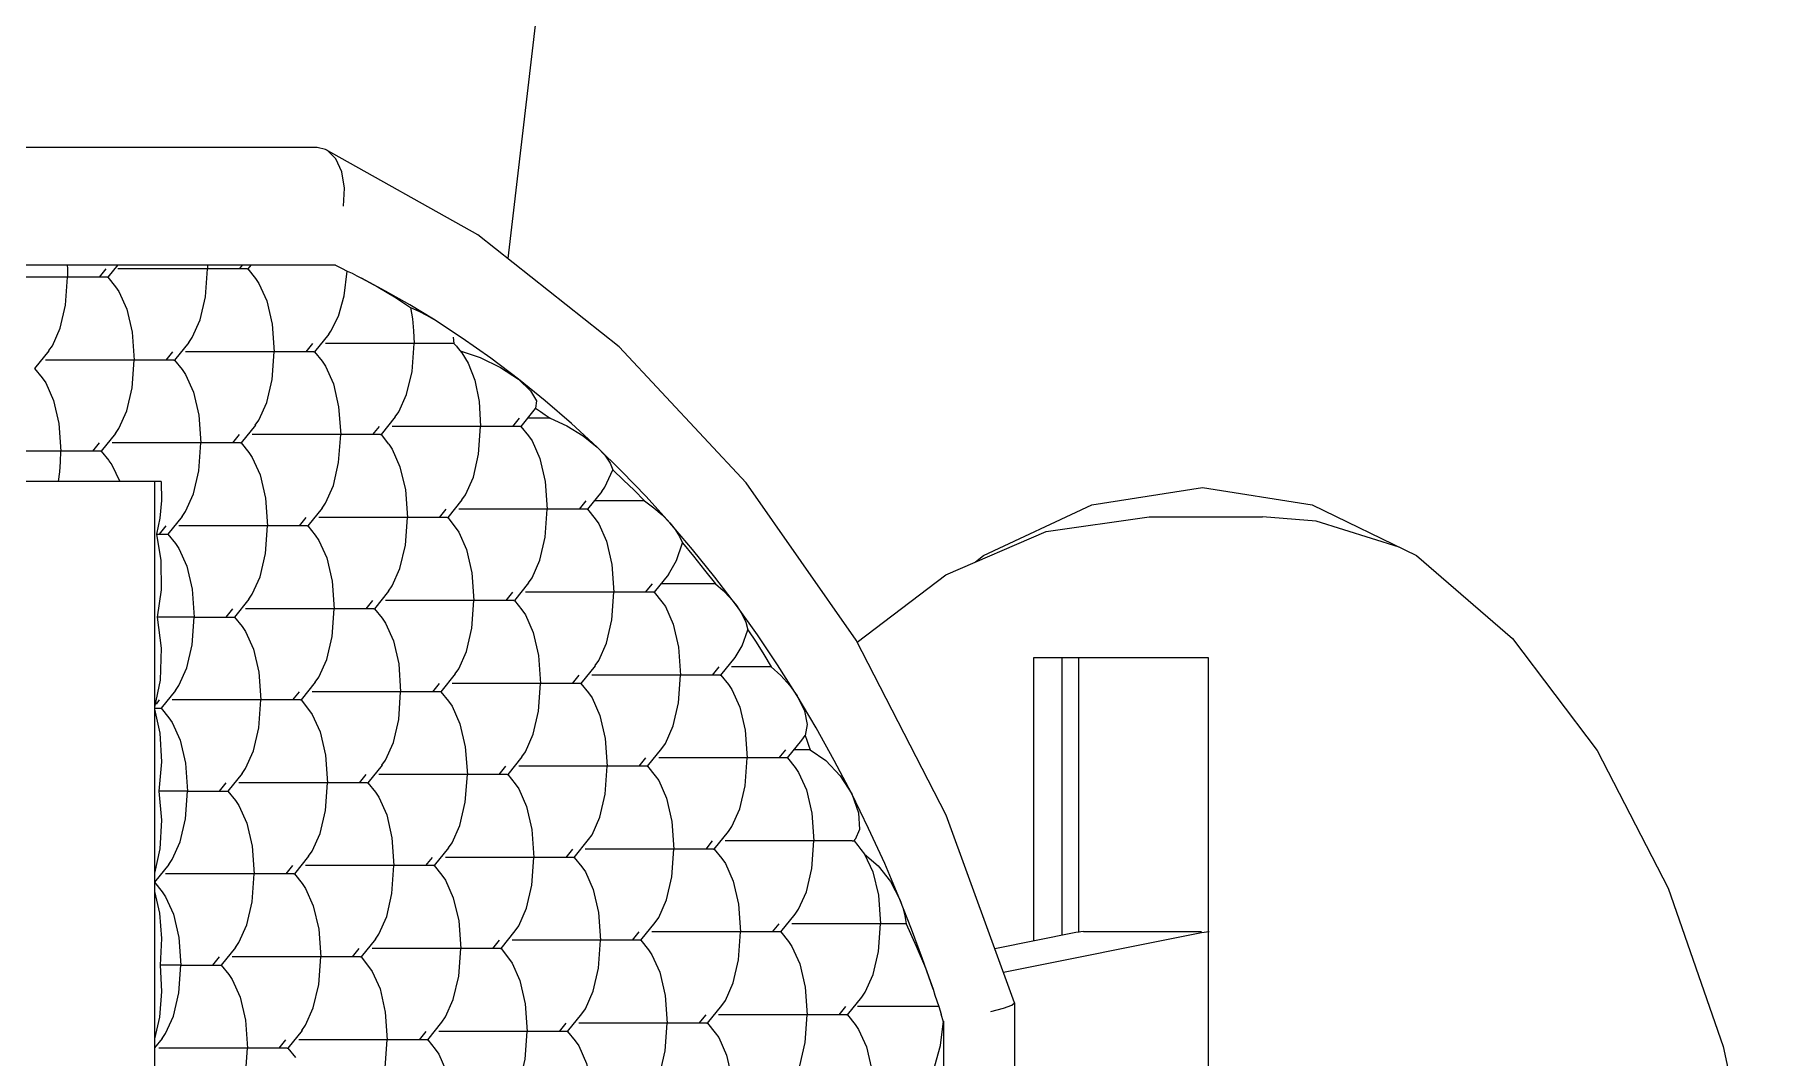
# Model space of a CAD drawing. Extents: x 1551 to 113148, y -1700 to 77018.
# Drawn here: x 13600.5 to 13615.23, y 23879.5 to 23888.23 of the extents above; entities that cross this region are included whole.
import ezdxf

# ---------------------------------------------------------------- set-up
doc = ezdxf.new("R2010")
doc.units = 0
doc.header["$LTSCALE"] = 500
doc.header["$MEASUREMENT"] = 0
doc.linetypes.add('CENTER', pattern=[3, 2.5, -0.25, 0, -0.25])
doc.layers.get('0').update_dxf_attribs({"linetype": 'CONTINUOUS'})

# ---------------------------------------------------------------- blocks, each defined once
blk = doc.blocks.new('platform_top')
at = {"linetype": 'Continuous'}
for p, q in [((-9508.547, 2008.028), (-9508.547, 2023.121)), ((-9517.534, 2009.528), (-9517.534, 2021.328)), ((-9515.883, 2012.475), (-9515.883, 2020.881)), ((-9515.278, 2012.63), (-9515.278, 2014.026)), ((-9509.683, 2012.86), (-9509.748, 2012.941)), ((-9512.07, 2012.719), (-9512.135, 2012.799)), ((-9510.877, 2012.789), (-9510.998, 2012.638)), ((-9510.877, 2012.789), (-9510.941, 2012.87)), ((-9510.872, 2012.789), (-9510.876, 2012.789)), ((-9510.872, 2012.789), (-9509.777, 2012.789)), ((-9510.86, 2012.719), (-9510.803, 2012.789)), ((-9509.805, 2012.709), (-9509.683, 2012.86)), ((-9509.678, 2012.86), (-9509.683, 2012.86)), ((-9509.678, 2012.86), (-9508.584, 2012.86)), ((-9509.61, 2012.86), (-9509.667, 2012.789)), ((-9508.611, 2012.779), (-9508.641, 2012.737)), ((-9508.611, 2012.78), (-9508.547, 2012.859)), ((-9508.589, 2012.597), (-9508.547, 2012.781)), ((-9515.278, 2012.64), (-9515.256, 2012.57)), ((-9514.458, 2012.577), (-9514.522, 2012.658)), ((-9513.264, 2012.648), (-9513.386, 2012.497)), ((-9513.264, 2012.648), (-9513.329, 2012.729)), ((-9513.259, 2012.648), (-9513.264, 2012.648)), ((-9513.259, 2012.648), (-9512.165, 2012.648)), ((-9513.248, 2012.577), (-9513.191, 2012.648)), ((-9512.07, 2012.719), (-9512.192, 2012.567)), ((-9512.066, 2012.719), (-9512.07, 2012.719)), ((-9512.066, 2012.719), (-9510.971, 2012.719)), ((-9512.054, 2012.648), (-9511.997, 2012.719)), ((-9515.883, 2012.475), (-9515.883, 2012.474)), ((-9515.883, 2012.474), (-9515.3, 2010.874)), ((-9515.236, 2012.507), (-9515.256, 2012.57)), ((-9515.234, 2012.506), (-9514.543, 2012.507)), ((-9514.458, 2012.577), (-9514.579, 2012.426)), ((-9514.453, 2012.577), (-9514.457, 2012.577)), ((-9514.453, 2012.577), (-9513.358, 2012.577)), ((-9514.441, 2012.507), (-9514.384, 2012.577)), ((-9515.788, 2012.214), (-9517.478, 2011.873)), ((-9509.114, 2012.153), (-9509.179, 2012.234)), ((-9511.502, 2012.012), (-9511.567, 2012.092)), ((-9510.43, 2011.931), (-9510.308, 2012.082)), ((-9510.308, 2012.082), (-9510.373, 2012.163)), ((-9510.304, 2012.082), (-9510.308, 2012.082)), ((-9510.304, 2012.082), (-9509.209, 2012.082)), ((-9510.235, 2012.082), (-9510.292, 2012.012)), ((-9509.236, 2012.002), (-9509.114, 2012.153)), ((-9509.098, 2012.082), (-9509.041, 2012.153)), ((-9508.77, 2012.153), (-9508.594, 2012.153)), ((-9516.407, 2011.873), (-9515.715, 2012.013)), ((-9516.289, 2011.897), (-9516.289, 2009.528)), ((-9516.047, 2011.945), (-9516.047, 2009.528)), ((-9513.889, 2011.87), (-9513.954, 2011.951)), ((-9512.695, 2011.941), (-9512.817, 2011.79)), ((-9512.695, 2011.941), (-9512.76, 2012.021)), ((-9512.691, 2011.941), (-9512.695, 2011.941)), ((-9512.691, 2011.941), (-9511.596, 2011.941)), ((-9512.679, 2011.87), (-9512.622, 2011.941)), ((-9511.502, 2012.012), (-9511.623, 2011.86)), ((-9511.497, 2012.012), (-9511.502, 2012.011)), ((-9511.497, 2012.012), (-9510.402, 2012.012)), ((-9511.486, 2011.941), (-9511.429, 2012.012)), ((-9517.478, 2011.873), (-9517.542, 2011.866)), ((-9516.471, 2011.866), (-9517.478, 2011.866)), ((-9516.471, 2011.866), (-9516.407, 2011.873)), ((-9516.43, 2011.873), (-9516.43, 2009.528)), ((-9514.957, 2011.799), (-9513.983, 2011.799)), ((-9513.889, 2011.87), (-9514.011, 2011.719)), ((-9513.885, 2011.87), (-9513.889, 2011.87)), ((-9513.885, 2011.87), (-9512.79, 2011.87)), ((-9513.873, 2011.799), (-9513.816, 2011.87)), ((-9514.905, 2011.593), (-9514.775, 2011.287)), ((-9520.854, 2010.323), (-9521.459, 2011.496)), ((-9509.74, 2011.375), (-9509.805, 2011.456)), ((-9508.668, 2011.295), (-9508.546, 2011.446)), ((-9508.611, 2011.527), (-9508.641, 2011.569)), ((-9508.546, 2011.446), (-9508.611, 2011.526)), ((-9512.127, 2011.234), (-9512.192, 2011.314)), ((-9511.055, 2011.153), (-9510.933, 2011.304)), ((-9510.933, 2011.304), (-9510.998, 2011.385)), ((-9510.929, 2011.304), (-9510.933, 2011.304)), ((-9510.929, 2011.304), (-9509.834, 2011.304)), ((-9510.86, 2011.304), (-9510.917, 2011.234)), ((-9509.861, 2011.224), (-9509.74, 2011.375)), ((-9509.735, 2011.375), (-9509.74, 2011.375)), ((-9509.735, 2011.375), (-9508.64, 2011.375)), ((-9509.723, 2011.304), (-9509.667, 2011.375)), ((-9514.573, 2011.166), (-9514.602, 2011.205)), ((-9514.546, 2011.132), (-9514.573, 2011.166)), ((-9513.321, 2011.163), (-9513.442, 2011.012)), ((-9513.321, 2011.163), (-9513.386, 2011.244)), ((-9513.316, 2011.163), (-9513.321, 2011.163)), ((-9513.316, 2011.163), (-9512.221, 2011.163)), ((-9513.304, 2011.092), (-9513.248, 2011.163)), ((-9512.127, 2011.234), (-9512.249, 2011.082)), ((-9512.123, 2011.234), (-9512.127, 2011.234)), ((-9512.123, 2011.234), (-9511.028, 2011.234)), ((-9512.111, 2011.163), (-9512.054, 2011.234)), ((-9514.559, 2010.995), (-9514.523, 2011.081)), ((-9514.514, 2011.092), (-9514.546, 2011.132)), ((-9514.514, 2011.092), (-9514.523, 2011.082)), ((-9514.499, 2011.092), (-9514.514, 2011.092)), ((-9514.499, 2011.092), (-9513.415, 2011.092)), ((-9509.171, 2010.668), (-9509.236, 2010.749)), ((-9511.559, 2010.527), (-9511.623, 2010.607)), ((-9510.487, 2010.446), (-9510.365, 2010.597)), ((-9510.365, 2010.597), (-9510.43, 2010.678)), ((-9510.361, 2010.597), (-9510.365, 2010.597)), ((-9510.361, 2010.597), (-9509.266, 2010.597)), ((-9510.349, 2010.527), (-9510.292, 2010.597)), ((-9509.293, 2010.517), (-9509.171, 2010.668)), ((-9509.155, 2010.597), (-9509.098, 2010.668)), ((-9508.827, 2010.668), (-9508.583, 2010.668)), ((-9513.946, 2010.385), (-9514.011, 2010.466)), ((-9512.752, 2010.456), (-9512.874, 2010.305)), ((-9512.752, 2010.456), (-9512.817, 2010.537)), ((-9512.748, 2010.456), (-9512.752, 2010.456)), ((-9512.748, 2010.456), (-9511.653, 2010.456)), ((-9512.736, 2010.385), (-9512.679, 2010.456)), ((-9511.68, 2010.375), (-9511.559, 2010.527)), ((-9511.554, 2010.527), (-9511.559, 2010.526)), ((-9511.554, 2010.527), (-9510.459, 2010.527)), ((-9511.486, 2010.527), (-9511.542, 2010.456)), ((-9520.132, 2009.366), (-9520.854, 2010.323)), ((-9514.139, 2010.315), (-9514.003, 2010.315)), ((-9514.126, 2010.275), (-9514.139, 2010.315)), ((-9513.946, 2010.385), (-9514.068, 2010.234)), ((-9513.942, 2010.385), (-9513.946, 2010.385)), ((-9513.942, 2010.385), (-9512.847, 2010.385)), ((-9513.93, 2010.315), (-9513.873, 2010.385)), ((-9514.068, 2010.234), (-9514.096, 2010.193)), ((-9509.797, 2009.89), (-9509.861, 2009.971)), ((-9508.603, 2009.961), (-9508.668, 2010.042)), ((-9512.184, 2009.749), (-9512.249, 2009.829)), ((-9511.112, 2009.668), (-9510.99, 2009.82)), ((-9510.99, 2009.82), (-9511.055, 2009.9)), ((-9510.986, 2009.82), (-9510.99, 2009.819)), ((-9510.986, 2009.82), (-9509.891, 2009.82)), ((-9510.974, 2009.749), (-9510.917, 2009.82)), ((-9509.918, 2009.739), (-9509.797, 2009.89)), ((-9509.792, 2009.89), (-9509.796, 2009.89)), ((-9509.792, 2009.89), (-9508.697, 2009.89)), ((-9509.78, 2009.82), (-9509.723, 2009.89)), ((-9508.725, 2009.81), (-9508.603, 2009.961)), ((-9508.587, 2009.89), (-9508.559, 2009.925)), ((-9513.378, 2009.678), (-9513.499, 2009.527)), ((-9513.378, 2009.678), (-9513.442, 2009.759)), ((-9513.373, 2009.678), (-9513.377, 2009.678)), ((-9513.373, 2009.678), (-9512.278, 2009.678)), ((-9513.361, 2009.607), (-9513.304, 2009.678)), ((-9512.306, 2009.598), (-9512.184, 2009.749)), ((-9512.179, 2009.749), (-9512.184, 2009.749)), ((-9512.179, 2009.749), (-9511.085, 2009.749)), ((-9512.111, 2009.749), (-9512.168, 2009.678)), ((-9516.047, 2009.528), (-9517.534, 2009.528)), ((-9513.806, 2009.607), (-9513.469, 2009.607)), ((-9519.312, 2008.659), (-9520.132, 2009.366)), ((-9509.228, 2009.183), (-9509.293, 2009.264)), ((-9511.616, 2009.042), (-9511.68, 2009.122)), ((-9510.543, 2008.961), (-9510.422, 2009.112)), ((-9510.422, 2009.112), (-9510.487, 2009.193)), ((-9510.417, 2009.112), (-9510.422, 2009.112)), ((-9510.417, 2009.112), (-9509.323, 2009.112)), ((-9510.406, 2009.042), (-9510.349, 2009.112)), ((-9509.35, 2009.032), (-9509.228, 2009.183)), ((-9509.212, 2009.112), (-9509.155, 2009.183)), ((-9508.884, 2009.183), (-9508.568, 2009.183)), ((-9512.931, 2008.82), (-9512.809, 2008.971)), ((-9512.809, 2008.971), (-9512.874, 2009.052)), ((-9512.805, 2008.971), (-9512.809, 2008.971)), ((-9512.805, 2008.971), (-9511.71, 2008.971)), ((-9512.736, 2008.971), (-9512.793, 2008.9)), ((-9511.737, 2008.89), (-9511.616, 2009.042)), ((-9511.611, 2009.042), (-9511.615, 2009.042)), ((-9511.611, 2009.042), (-9510.516, 2009.042)), ((-9511.599, 2008.971), (-9511.542, 2009.042)), ((-9513.331, 2008.9), (-9512.866, 2008.9)), ((-9518.421, 2008.225), (-9519.312, 2008.659)), ((-9508.66, 2008.476), (-9508.725, 2008.557)), ((-9512.241, 2008.264), (-9512.306, 2008.344)), ((-9511.047, 2008.335), (-9511.112, 2008.415)), ((-9509.975, 2008.254), (-9509.853, 2008.405)), ((-9509.853, 2008.405), (-9509.918, 2008.486)), ((-9509.849, 2008.405), (-9509.853, 2008.405)), ((-9509.849, 2008.405), (-9508.754, 2008.405)), ((-9509.837, 2008.335), (-9509.78, 2008.405)), ((-9508.781, 2008.325), (-9508.66, 2008.476)), ((-9508.564, 2008.476), (-9508.66, 2008.476)), ((-9508.644, 2008.405), (-9508.587, 2008.476)), ((-9517.487, 2008.078), (-9518.421, 2008.225)), ((-9517.032, 2008.328), (-9517.997, 2008.328)), ((-9512.362, 2008.113), (-9512.241, 2008.264)), ((-9512.236, 2008.264), (-9512.241, 2008.264)), ((-9512.236, 2008.264), (-9511.141, 2008.264)), ((-9512.225, 2008.193), (-9512.168, 2008.264)), ((-9511.169, 2008.183), (-9511.047, 2008.335)), ((-9511.043, 2008.335), (-9511.047, 2008.334)), ((-9511.043, 2008.335), (-9509.948, 2008.335)), ((-9511.031, 2008.264), (-9510.974, 2008.335)), ((-9512.726, 2008.193), (-9512.298, 2008.193)), ((-9508.604, 2008.028), (-9505.839, 2008.028)), ((-9509.285, 2007.698), (-9509.35, 2007.779)), ((-9508.213, 2007.618), (-9508.091, 2007.769)), ((-9508.091, 2007.769), (-9508.156, 2007.849)), ((-9508.087, 2007.769), (-9508.091, 2007.769)), ((-9508.087, 2007.769), (-9506.992, 2007.769)), ((-9508.075, 2007.698), (-9508.018, 2007.769)), ((-9511.672, 2007.557), (-9511.737, 2007.637)), ((-9510.6, 2007.476), (-9510.479, 2007.627)), ((-9510.479, 2007.627), (-9510.543, 2007.708)), ((-9510.474, 2007.627), (-9510.479, 2007.627)), ((-9510.474, 2007.627), (-9509.379, 2007.627)), ((-9510.462, 2007.557), (-9510.406, 2007.627)), ((-9509.407, 2007.547), (-9509.285, 2007.698)), ((-9509.281, 2007.698), (-9509.285, 2007.698)), ((-9509.281, 2007.698), (-9508.186, 2007.698)), ((-9509.269, 2007.627), (-9509.212, 2007.698)), ((-9511.921, 2007.486), (-9511.724, 2007.486)), ((-9511.794, 2007.405), (-9511.672, 2007.557)), ((-9511.668, 2007.557), (-9511.672, 2007.557)), ((-9511.668, 2007.557), (-9510.573, 2007.557)), ((-9511.656, 2007.486), (-9511.599, 2007.557)), ((-9511.88, 2007.339), (-9511.652, 2007.155)), ((-9511.794, 2007.405), (-9511.797, 2007.401)), ((-9511.652, 2007.155), (-9511.414, 2006.975)), ((-9508.717, 2006.991), (-9508.781, 2007.072)), ((-9507.645, 2006.911), (-9507.523, 2007.062)), ((-9507.523, 2007.062), (-9507.588, 2007.142)), ((-9511.414, 2006.975), (-9511.172, 2006.805)), ((-9511.137, 2006.891), (-9511.169, 2006.93)), ((-9510.032, 2006.769), (-9509.91, 2006.92)), ((-9509.91, 2006.92), (-9509.975, 2007.001)), ((-9509.906, 2006.92), (-9509.91, 2006.92)), ((-9509.906, 2006.92), (-9508.811, 2006.92)), ((-9509.894, 2006.85), (-9509.837, 2006.92)), ((-9508.838, 2006.84), (-9508.717, 2006.991)), ((-9508.712, 2006.991), (-9508.716, 2006.991)), ((-9508.712, 2006.991), (-9507.617, 2006.991)), ((-9508.7, 2006.92), (-9508.644, 2006.991)), ((-9511.172, 2006.805), (-9510.926, 2006.643)), ((-9511.101, 2006.85), (-9510.005, 2006.85)), ((-9511.093, 2006.795), (-9511.101, 2006.85)), ((-9509.342, 2006.213), (-9509.407, 2006.294)), ((-9508.233, 2006.178), (-9508.148, 2006.284)), ((-9508.148, 2006.284), (-9508.213, 2006.365)), ((-9508.144, 2006.284), (-9508.148, 2006.284)), ((-9508.144, 2006.284), (-9507.049, 2006.284)), ((-9508.132, 2006.213), (-9508.075, 2006.284)), ((-9507.804, 2006.249), (-9507.804, 2006.284)), ((-9510.141, 2006.206), (-9510.191, 2006.231)), ((-9510.084, 2006.178), (-9510.141, 2006.206)), ((-9503.591, 2006.178), (-9510.091, 2006.178)), ((-9509.37, 2006.178), (-9509.342, 2006.213)), ((-9509.337, 2006.213), (-9509.342, 2006.213)), ((-9509.337, 2006.213), (-9508.233, 2006.213)), ((-9509.297, 2006.178), (-9509.269, 2006.213)), ((-9508.998, 2006.202), (-9508.998, 2006.213)), ((-9508.997, 2006.178), (-9508.998, 2006.202)), ((-9510.004, 2005.194), (-9509.933, 2005.178)), ((-9509.933, 2005.178), (-9500.768, 2005.178))]:
    blk.add_line(p, q, dxfattribs=at)
for points in [[(-9521.459, 2011.496), (-9521.927, 2012.846), (-9522.247, 2014.326)], [(-9513.329, 2012.729), (-9513.359, 2012.771), (-9513.426, 2012.921), (-9513.471, 2013.118), (-9513.488, 2013.355)], [(-9512.135, 2012.799), (-9512.165, 2012.842), (-9512.232, 2012.992), (-9512.277, 2013.189), (-9512.295, 2013.426)], [(-9510.941, 2012.87), (-9510.971, 2012.913), (-9511.038, 2013.062), (-9511.084, 2013.26), (-9511.101, 2013.496)], [(-9510.373, 2013.416), (-9510.403, 2013.373), (-9510.47, 2013.223), (-9510.515, 2013.026), (-9510.532, 2012.789)], [(-9509.179, 2013.487), (-9509.209, 2013.444), (-9509.276, 2013.294), (-9509.322, 2013.097), (-9509.339, 2012.86)], [(-9514.522, 2012.658), (-9514.552, 2012.701), (-9514.619, 2012.85), (-9514.665, 2013.048), (-9514.682, 2013.284)], [(-9513.954, 2013.204), (-9513.984, 2013.161), (-9514.051, 2013.011), (-9514.096, 2012.814), (-9514.113, 2012.577)], [(-9512.76, 2013.274), (-9512.79, 2013.232), (-9512.857, 2013.082), (-9512.903, 2012.885), (-9512.92, 2012.648)], [(-9511.566, 2013.345), (-9511.597, 2013.302), (-9511.664, 2013.153), (-9511.709, 2012.955), (-9511.726, 2012.719)], [(-9515.119, 2013.169), (-9515.138, 2013.143), (-9515.203, 2013.012), (-9515.251, 2012.839), (-9515.278, 2012.63)], [(-9510.373, 2012.163), (-9510.403, 2012.206), (-9510.47, 2012.355), (-9510.515, 2012.553), (-9510.532, 2012.789)], [(-9509.179, 2012.234), (-9509.209, 2012.276), (-9509.276, 2012.426), (-9509.322, 2012.623), (-9509.339, 2012.86)], [(-9512.76, 2012.022), (-9512.79, 2012.064), (-9512.857, 2012.214), (-9512.903, 2012.411), (-9512.92, 2012.648)], [(-9511.567, 2012.092), (-9511.597, 2012.135), (-9511.664, 2012.285), (-9511.709, 2012.482), (-9511.726, 2012.719)], [(-9510.998, 2012.638), (-9511.028, 2012.595), (-9511.095, 2012.446), (-9511.141, 2012.248), (-9511.158, 2012.012)], [(-9509.804, 2012.709), (-9509.835, 2012.666), (-9509.901, 2012.516), (-9509.947, 2012.319), (-9509.964, 2012.082)], [(-9508.641, 2012.737), (-9508.708, 2012.587), (-9508.753, 2012.39), (-9508.77, 2012.153)], [(-9515.68, 2012.548), (-9515.79, 2012.52), (-9515.86, 2012.495), (-9515.883, 2012.475)], [(-9515.188, 2012.358), (-9515.204, 2012.408), (-9515.22, 2012.457), (-9515.236, 2012.507)], [(-9513.954, 2011.951), (-9513.984, 2011.994), (-9514.051, 2012.143), (-9514.096, 2012.34), (-9514.113, 2012.577)], [(-9513.385, 2012.497), (-9513.416, 2012.454), (-9513.482, 2012.304), (-9513.528, 2012.107), (-9513.545, 2011.87)], [(-9512.192, 2012.567), (-9512.222, 2012.525), (-9512.289, 2012.375), (-9512.334, 2012.178), (-9512.351, 2011.941)], [(-9508.594, 2012.153), (-9508.606, 2012.379), (-9508.589, 2012.597)], [(-9514.957, 2011.799), (-9515.045, 2011.99), (-9515.122, 2012.176), (-9515.188, 2012.358)], [(-9515.188, 2012.358), (-9515.098, 2012.1), (-9515.004, 2011.845), (-9514.905, 2011.593)], [(-9514.579, 2012.426), (-9514.609, 2012.383), (-9514.676, 2012.233), (-9514.722, 2012.036), (-9514.739, 2011.799)], [(-9509.805, 2011.456), (-9509.835, 2011.499), (-9509.901, 2011.648), (-9509.947, 2011.845), (-9509.964, 2012.082)], [(-9508.77, 2012.153), (-9509.11, 2012.153), (-9509.114, 2012.153)], [(-9508.641, 2011.569), (-9508.708, 2011.719), (-9508.753, 2011.916), (-9508.77, 2012.153)], [(-9508.547, 2011.525), (-9508.589, 2011.709), (-9508.606, 2011.926), (-9508.594, 2012.153)], [(-9512.192, 2011.314), (-9512.222, 2011.357), (-9512.289, 2011.507), (-9512.334, 2011.704), (-9512.351, 2011.941)], [(-9510.998, 2011.385), (-9511.028, 2011.428), (-9511.095, 2011.578), (-9511.141, 2011.775), (-9511.158, 2012.012)], [(-9510.43, 2011.931), (-9510.46, 2011.888), (-9510.527, 2011.738), (-9510.572, 2011.541), (-9510.589, 2011.304)], [(-9509.236, 2012.002), (-9509.266, 2011.959), (-9509.333, 2011.809), (-9509.378, 2011.612), (-9509.396, 2011.375)], [(-9514.905, 2011.593), (-9514.93, 2011.664), (-9514.947, 2011.733), (-9514.957, 2011.799)], [(-9514.602, 2011.205), (-9514.673, 2011.356), (-9514.721, 2011.557), (-9514.739, 2011.799)], [(-9513.386, 2011.244), (-9513.416, 2011.286), (-9513.482, 2011.436), (-9513.528, 2011.633), (-9513.545, 2011.87)], [(-9512.817, 2011.789), (-9512.847, 2011.747), (-9512.914, 2011.597), (-9512.959, 2011.4), (-9512.977, 2011.163)], [(-9511.623, 2011.86), (-9511.653, 2011.817), (-9511.72, 2011.668), (-9511.766, 2011.471), (-9511.783, 2011.234)], [(-9514.602, 2011.205), (-9514.719, 2011.305), (-9514.824, 2011.439), (-9514.905, 2011.593)], [(-9514.011, 2011.719), (-9514.041, 2011.676), (-9514.108, 2011.526), (-9514.153, 2011.329), (-9514.17, 2011.092)], [(-9510.43, 2010.678), (-9510.46, 2010.721), (-9510.527, 2010.87), (-9510.572, 2011.068), (-9510.589, 2011.304)], [(-9509.236, 2010.749), (-9509.266, 2010.791), (-9509.333, 2010.941), (-9509.378, 2011.138), (-9509.396, 2011.375)], [(-9508.668, 2011.294), (-9508.698, 2011.252), (-9508.765, 2011.102), (-9508.81, 2010.905), (-9508.827, 2010.668)], [(-9508.583, 2010.668), (-9508.606, 2010.915), (-9508.592, 2011.16), (-9508.547, 2011.367)], [(-9514.775, 2011.287), (-9514.638, 2010.986), (-9514.494, 2010.69)], [(-9512.817, 2010.537), (-9512.847, 2010.579), (-9512.914, 2010.729), (-9512.959, 2010.926), (-9512.977, 2011.163)], [(-9511.624, 2010.607), (-9511.653, 2010.65), (-9511.72, 2010.8), (-9511.766, 2010.997), (-9511.783, 2011.234)], [(-9511.055, 2011.153), (-9511.085, 2011.11), (-9511.152, 2010.961), (-9511.197, 2010.763), (-9511.215, 2010.527)], [(-9509.861, 2011.224), (-9509.891, 2011.181), (-9509.958, 2011.031), (-9510.004, 2010.834), (-9510.021, 2010.597)], [(-9514.494, 2010.69), (-9514.553, 2010.854), (-9514.559, 2010.995)], [(-9514.011, 2010.466), (-9514.041, 2010.509), (-9514.108, 2010.658), (-9514.153, 2010.855), (-9514.17, 2011.092)], [(-9513.442, 2011.012), (-9513.472, 2010.969), (-9513.539, 2010.819), (-9513.585, 2010.622), (-9513.602, 2010.385)], [(-9512.249, 2011.082), (-9512.279, 2011.04), (-9512.346, 2010.89), (-9512.391, 2010.693), (-9512.408, 2010.456)], [(-9515.3, 2010.874), (-9514.531, 2009.38), (-9513.594, 2008.039), (-9512.511, 2006.878), (-9511.305, 2005.923), (-9510.004, 2005.194)], [(-9514.139, 2010.315), (-9514.272, 2010.408), (-9514.396, 2010.538), (-9514.494, 2010.69)], [(-9514.494, 2010.69), (-9514.345, 2010.406), (-9514.19, 2010.128), (-9514.028, 2009.855)], [(-9509.861, 2009.971), (-9509.891, 2010.014), (-9509.958, 2010.163), (-9510.004, 2010.361), (-9510.021, 2010.597)], [(-9508.827, 2010.668), (-9509.167, 2010.668), (-9509.171, 2010.668)], [(-9508.668, 2010.042), (-9508.698, 2010.084), (-9508.765, 2010.234), (-9508.81, 2010.431), (-9508.827, 2010.668)], [(-9508.547, 2009.969), (-9508.592, 2010.174), (-9508.606, 2010.419), (-9508.583, 2010.668)], [(-9512.249, 2009.829), (-9512.279, 2009.872), (-9512.346, 2010.022), (-9512.391, 2010.219), (-9512.408, 2010.456)], [(-9511.055, 2009.9), (-9511.085, 2009.943), (-9511.152, 2010.093), (-9511.197, 2010.29), (-9511.215, 2010.527)], [(-9510.486, 2010.446), (-9510.517, 2010.403), (-9510.584, 2010.254), (-9510.629, 2010.056), (-9510.646, 2009.82)], [(-9509.293, 2010.517), (-9509.323, 2010.474), (-9509.39, 2010.324), (-9509.435, 2010.127), (-9509.452, 2009.89)], [(-9514.096, 2010.193), (-9514.112, 2010.234), (-9514.126, 2010.275)], [(-9513.442, 2009.759), (-9513.472, 2009.802), (-9513.539, 2009.951), (-9513.585, 2010.148), (-9513.602, 2010.385)], [(-9512.874, 2010.305), (-9512.904, 2010.262), (-9512.971, 2010.112), (-9513.016, 2009.915), (-9513.033, 2009.678)], [(-9511.68, 2010.375), (-9511.71, 2010.333), (-9511.777, 2010.183), (-9511.823, 2009.986), (-9511.84, 2009.749)], [(-9514.028, 2009.855), (-9514.09, 2009.984), (-9514.114, 2010.101), (-9514.096, 2010.193)], [(-9513.806, 2009.607), (-9513.89, 2009.682), (-9513.965, 2009.766), (-9514.028, 2009.855)], [(-9514.028, 2009.855), (-9513.862, 2009.592), (-9513.689, 2009.335), (-9513.51, 2009.085)], [(-9510.487, 2009.193), (-9510.517, 2009.236), (-9510.584, 2009.386), (-9510.629, 2009.583), (-9510.646, 2009.82)], [(-9509.293, 2009.264), (-9509.323, 2009.307), (-9509.39, 2009.456), (-9509.435, 2009.653), (-9509.452, 2009.89)], [(-9508.568, 2009.183), (-9508.604, 2009.448), (-9508.595, 2009.722), (-9508.547, 2009.953)], [(-9508.544, 2009.961), (-9508.599, 2009.961), (-9508.603, 2009.961)], [(-9512.874, 2009.052), (-9512.904, 2009.094), (-9512.971, 2009.244), (-9513.016, 2009.441), (-9513.033, 2009.678)], [(-9511.68, 2009.122), (-9511.71, 2009.165), (-9511.777, 2009.315), (-9511.823, 2009.512), (-9511.84, 2009.749)], [(-9509.918, 2009.739), (-9509.948, 2009.696), (-9510.015, 2009.546), (-9510.061, 2009.349), (-9510.078, 2009.112)], [(-9508.724, 2009.81), (-9508.755, 2009.767), (-9508.821, 2009.617), (-9508.867, 2009.42), (-9508.884, 2009.183)], [(-9513.609, 2009.292), (-9513.678, 2009.397), (-9513.743, 2009.503), (-9513.806, 2009.607)], [(-9513.499, 2009.527), (-9513.559, 2009.428), (-9513.609, 2009.292)], [(-9512.305, 2009.597), (-9512.336, 2009.555), (-9512.402, 2009.405), (-9512.448, 2009.208), (-9512.465, 2008.971)], [(-9511.112, 2009.668), (-9511.142, 2009.625), (-9511.209, 2009.476), (-9511.254, 2009.279), (-9511.271, 2009.042)], [(-9514.539, 2009.397), (-9515.297, 2008.823), (-9516.154, 2008.452), (-9517.032, 2008.328)], [(-9513.51, 2009.085), (-9513.557, 2009.157), (-9513.59, 2009.227), (-9513.609, 2009.292)], [(-9513.331, 2008.9), (-9513.397, 2008.958), (-9513.458, 2009.02), (-9513.51, 2009.085)], [(-9513.51, 2009.085), (-9513.326, 2008.842), (-9513.137, 2008.606), (-9512.942, 2008.378)], [(-9509.918, 2008.486), (-9509.948, 2008.529), (-9510.015, 2008.678), (-9510.061, 2008.876), (-9510.078, 2009.112)], [(-9508.884, 2009.183), (-9509.224, 2009.183), (-9509.228, 2009.183)], [(-9508.725, 2008.557), (-9508.755, 2008.599), (-9508.821, 2008.749), (-9508.867, 2008.946), (-9508.884, 2009.183)], [(-9508.564, 2008.476), (-9508.601, 2008.702), (-9508.602, 2008.952), (-9508.568, 2009.183)], [(-9512.306, 2008.345), (-9512.336, 2008.387), (-9512.402, 2008.537), (-9512.448, 2008.734), (-9512.465, 2008.971)], [(-9511.112, 2008.415), (-9511.142, 2008.458), (-9511.209, 2008.608), (-9511.254, 2008.805), (-9511.271, 2009.042)], [(-9510.543, 2008.961), (-9510.573, 2008.918), (-9510.64, 2008.769), (-9510.686, 2008.571), (-9510.703, 2008.335)], [(-9509.35, 2009.032), (-9509.38, 2008.989), (-9509.447, 2008.839), (-9509.492, 2008.642), (-9509.509, 2008.405)], [(-9513.05, 2008.551), (-9513.145, 2008.665), (-9513.239, 2008.782), (-9513.331, 2008.9)], [(-9512.931, 2008.82), (-9513, 2008.7), (-9513.05, 2008.551)], [(-9511.737, 2008.89), (-9511.767, 2008.848), (-9511.834, 2008.698), (-9511.879, 2008.501), (-9511.897, 2008.264)], [(-9515.551, 2008.713), (-9515.617, 2008.659), (-9516.542, 2008.225), (-9517.487, 2008.078)], [(-9519.165, 2008.587), (-9518.455, 2008.364), (-9517.997, 2008.329)], [(-9512.942, 2008.378), (-9512.989, 2008.437), (-9513.025, 2008.496), (-9513.05, 2008.551)], [(-9512.726, 2008.193), (-9512.805, 2008.25), (-9512.878, 2008.312), (-9512.942, 2008.378)], [(-9512.942, 2008.378), (-9512.741, 2008.156), (-9512.534, 2007.941), (-9512.323, 2007.734)], [(-9509.35, 2007.779), (-9509.38, 2007.822), (-9509.447, 2007.971), (-9509.492, 2008.168), (-9509.509, 2008.405)], [(-9508.604, 2008.028), (-9508.605, 2008.188), (-9508.591, 2008.34), (-9508.564, 2008.476)], [(-9511.737, 2007.637), (-9511.767, 2007.68), (-9511.834, 2007.83), (-9511.879, 2008.027), (-9511.897, 2008.264)], [(-9510.544, 2007.708), (-9510.573, 2007.751), (-9510.64, 2007.901), (-9510.686, 2008.098), (-9510.703, 2008.335)], [(-9509.975, 2008.254), (-9510.005, 2008.211), (-9510.072, 2008.061), (-9510.117, 2007.864), (-9510.135, 2007.627)], [(-9508.781, 2008.325), (-9508.811, 2008.282), (-9508.878, 2008.132), (-9508.924, 2007.935), (-9508.941, 2007.698)], [(-9512.457, 2007.928), (-9512.547, 2008.014), (-9512.637, 2008.102), (-9512.726, 2008.193)], [(-9512.362, 2008.113), (-9512.389, 2008.075), (-9512.457, 2007.928)], [(-9511.169, 2008.183), (-9511.199, 2008.14), (-9511.266, 2007.991), (-9511.311, 2007.794), (-9511.328, 2007.557)], [(-9512.323, 2007.734), (-9512.387, 2007.803), (-9512.432, 2007.869), (-9512.457, 2007.928)], [(-9508.156, 2007.85), (-9508.182, 2007.885), (-9508.249, 2008.028)], [(-9507.726, 2008.028), (-9507.738, 2007.945), (-9507.745, 2007.858), (-9507.747, 2007.769)], [(-9507.588, 2007.142), (-9507.618, 2007.185), (-9507.685, 2007.335), (-9507.73, 2007.532), (-9507.747, 2007.769)], [(-9511.921, 2007.486), (-9512.064, 2007.551), (-9512.203, 2007.637), (-9512.323, 2007.734)], [(-9512.323, 2007.734), (-9512.104, 2007.532), (-9511.88, 2007.339)], [(-9509.975, 2007.001), (-9510.005, 2007.044), (-9510.072, 2007.194), (-9510.117, 2007.391), (-9510.135, 2007.627)], [(-9508.781, 2007.072), (-9508.811, 2007.115), (-9508.878, 2007.264), (-9508.924, 2007.461), (-9508.941, 2007.698)], [(-9508.213, 2007.618), (-9508.243, 2007.575), (-9508.31, 2007.425), (-9508.355, 2007.228), (-9508.373, 2006.991)], [(-9511.797, 2007.401), (-9511.838, 2007.429), (-9511.879, 2007.457), (-9511.921, 2007.486)], [(-9511.169, 2006.93), (-9511.223, 2007.017), (-9511.278, 2007.163), (-9511.315, 2007.344), (-9511.328, 2007.557)], [(-9510.6, 2007.476), (-9510.63, 2007.433), (-9510.697, 2007.284), (-9510.743, 2007.087), (-9510.76, 2006.85)], [(-9509.406, 2007.547), (-9509.437, 2007.504), (-9509.504, 2007.354), (-9509.549, 2007.157), (-9509.566, 2006.92)], [(-9511.652, 2007.155), (-9511.755, 2007.252), (-9511.805, 2007.338), (-9511.797, 2007.401)], [(-9511.154, 2006.913), (-9511.323, 2006.969), (-9511.498, 2007.054), (-9511.652, 2007.155)], [(-9511.101, 2006.85), (-9511.121, 2006.872), (-9511.137, 2006.891)], [(-9509.407, 2006.294), (-9509.437, 2006.337), (-9509.504, 2006.486), (-9509.549, 2006.684), (-9509.566, 2006.92)], [(-9508.213, 2006.365), (-9508.243, 2006.407), (-9508.31, 2006.557), (-9508.355, 2006.754), (-9508.373, 2006.991)], [(-9507.644, 2006.91), (-9507.675, 2006.868), (-9507.741, 2006.718), (-9507.787, 2006.521), (-9507.804, 2006.284)], [(-9510.73, 2006.542), (-9510.746, 2006.638), (-9510.756, 2006.742), (-9510.76, 2006.85)], [(-9510.032, 2006.769), (-9510.049, 2006.745), (-9510.115, 2006.615), (-9510.164, 2006.442), (-9510.189, 2006.231)], [(-9508.838, 2006.84), (-9508.868, 2006.797), (-9508.935, 2006.647), (-9508.981, 2006.45), (-9508.998, 2006.213)], [(-9510.73, 2006.542), (-9510.8, 2006.574), (-9510.866, 2006.608), (-9510.926, 2006.643)], [(-9510.926, 2006.643), (-9510.723, 2006.52), (-9510.518, 2006.402), (-9510.311, 2006.291)], [(-9510.311, 2006.291), (-9510.454, 2006.369), (-9510.594, 2006.452), (-9510.73, 2006.542)], [(-9510.191, 2006.231), (-9510.231, 2006.25), (-9510.271, 2006.271), (-9510.311, 2006.291)], [(-9507.801, 2006.178), (-9507.803, 2006.213), (-9507.804, 2006.249)], [(-9517.007, 1978.725), (-9514.433, 1988.037), (-9512.564, 1997.553), (-9511.559, 2006.124)], [(-9510.158, 2005.678), (-9510.166, 2005.523), (-9510.144, 2005.384), (-9510.094, 2005.273), (-9510.021, 2005.203), (-9510.004, 2005.194)]]:
    blk.add_lwpolyline(points, dxfattribs=at)

msp = doc.modelspace()

# ---------------------------------------------------------------- block references
at = {"linetype": 'CENTER', "rotation": 180}
msp.add_blockref('platform_top', (4092.981, 25892.444), dxfattribs=at)

doc.saveas('drawing.dxf')
